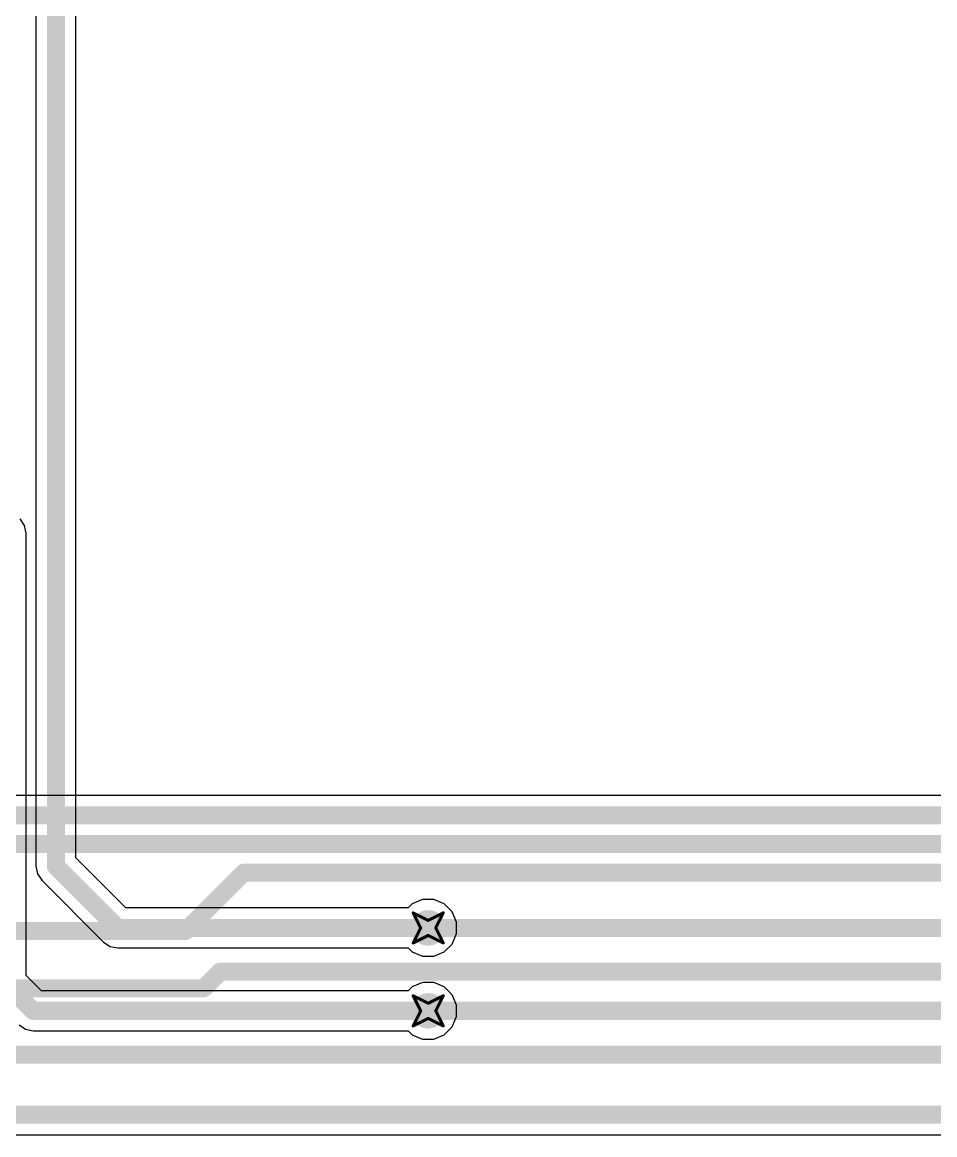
# Model space of a CAD drawing. Header units: inches. Extents: x -11 to 1110, y -7 to 455.
# Drawn here: x 186.86 to 202.23, y 42.72 to 61.46 of the extents above; entities that cross this region are included whole.
import ezdxf

# ---------------------------------------------------------------- set-up
doc = ezdxf.new("R2010")
doc.units = ezdxf.units.IN
for name, color, linetype in [('Bottom Layer', 5, 'Continuous'), ('Drill Drawing', 1, 'Continuous'), ('Top Layer', 1, 'Continuous'), ('Via Holes', 16, 'Continuous')]:
    doc.layers.add(name, color=color, linetype=linetype)

msp = doc.modelspace()

# ---------------------------------------------------------------- hatches: boundary and pattern name
at = {"layer": 'Bottom Layer'}
h = msp.add_hatch(color=5, dxfattribs=at)
edge = h.paths.add_edge_path()
edge.add_arc((193.7, 46.203), 0.3, 0, 360)
h = msp.add_hatch(color=5, dxfattribs=at)
edge = h.paths.add_edge_path()
edge.add_arc((193.7, 44.806), 0.3, 0, 360)
at = {"layer": 'Top Layer'}
h = msp.add_hatch(color=1, dxfattribs=at)
edge = h.paths.add_edge_path()
edge.add_arc((193.7, 46.203), 0.3, 0, 360)
h = msp.add_hatch(color=1, dxfattribs=at)
edge = h.paths.add_edge_path()
edge.add_arc((193.7, 44.806), 0.3, 0, 360)
at = {"layer": 'Via Holes'}
h = msp.add_hatch(color=7, dxfattribs=at)
edge = h.paths.add_edge_path()
edge.add_arc((193.7, 46.203), 0.15, 0, 360)
h = msp.add_hatch(color=7, dxfattribs=at)
edge = h.paths.add_edge_path()
edge.add_arc((193.7, 44.806), 0.15, 0, 360)

# ---------------------------------------------------------------- linework, layer by layer
at = {"layer": 'Bottom Layer'}
for p, q in [((187.763, 47.383), (187.763, 150.241)), ((187.09, 150.102), (187.09, 47.244)), ((186.899, 52.986), (186.826, 53.095)), ((186.925, 52.857), (186.899, 52.986)), ((186.925, 45.402), (186.925, 52.857)), ((187.09, 47.244), (187.116, 47.115)), ((188.607, 46.539), (187.763, 47.383)), ((187.116, 47.115), (187.189, 47.006)), ((187.189, 47.006), (188.23, 45.965)), ((193.605, 46.68), (193.43, 46.608)), ((193.795, 46.68), (193.605, 46.68)), ((193.971, 46.608), (193.795, 46.68)), ((193.361, 46.539), (188.607, 46.539)), ((193.43, 46.608), (193.361, 46.539)), ((194.105, 46.473), (193.971, 46.608)), ((194.178, 46.298), (194.105, 46.473)), ((194.178, 46.108), (194.178, 46.298)), ((188.23, 45.965), (188.339, 45.892)), ((193.971, 45.798), (194.105, 45.932)), ((194.105, 45.932), (194.178, 46.108)), ((188.339, 45.892), (188.468, 45.866)), ((188.468, 45.866), (193.361, 45.866)), ((193.361, 45.866), (193.43, 45.798)), ((193.43, 45.798), (193.605, 45.725)), ((193.795, 45.725), (193.971, 45.798)), ((193.605, 45.725), (193.795, 45.725)), ((187.185, 45.142), (186.925, 45.402)), ((193.43, 45.211), (193.361, 45.142)), ((193.605, 45.283), (193.43, 45.211)), ((193.795, 45.283), (193.605, 45.283)), ((193.971, 45.211), (193.795, 45.283)), ((194.105, 45.076), (193.971, 45.211)), ((193.361, 45.142), (187.185, 45.142)), ((194.178, 44.901), (194.105, 45.076)), ((194.178, 44.711), (194.178, 44.901)), ((194.105, 44.535), (194.178, 44.711)), ((186.808, 44.568), (186.917, 44.495)), ((186.917, 44.495), (187.046, 44.469)), ((187.046, 44.469), (193.361, 44.469)), ((193.361, 44.469), (193.43, 44.401)), ((193.971, 44.401), (194.105, 44.535)), ((193.43, 44.401), (193.605, 44.328)), ((193.605, 44.328), (193.795, 44.328)), ((193.795, 44.328), (193.971, 44.401))]:
    msp.add_line(p, q, dxfattribs=at)
for points in [[(187.427, 47.244, 0.305, 0.305, 0), (187.427, 150.241, 0.305, 0.305, 0)], [(187.427, 47.244, 0.305, 0.305, 0), (188.468, 46.203, 0.305, 0.305, 0)], [(188.468, 46.203, 0.305, 0.305, 0), (193.7, 46.203, 0.305, 0.305, 0)], [(186.588, 45.263, 0.305, 0.305, 0), (187.046, 44.806, 0.305, 0.305, 0)], [(187.046, 44.806, 0.305, 0.305, 0), (193.7, 44.806, 0.305, 0.305, 0)]]:
    msp.add_lwpolyline(points, format="xyseb", dxfattribs=at)
for points in [[(187.35, 47.244, 0.152, 0.152, 1), (187.503, 47.244, 0.152, 0.152, 1)], [(187.35, 47.244, 0.152, 0.152, 1), (187.503, 47.244, 0.152, 0.152, 1)], [(188.392, 46.203, 0.152, 0.152, 1), (188.544, 46.203, 0.152, 0.152, 1)], [(188.392, 46.203, 0.152, 0.152, 1), (188.544, 46.203, 0.152, 0.152, 1)], [(193.624, 46.203, 0.152, 0.152, 1), (193.777, 46.203, 0.152, 0.152, 1)], [(186.969, 44.806, 0.152, 0.152, 1), (187.122, 44.806, 0.152, 0.152, 1)], [(186.969, 44.806, 0.152, 0.152, 1), (187.122, 44.806, 0.152, 0.152, 1)], [(193.624, 44.806, 0.152, 0.152, 1), (193.777, 44.806, 0.152, 0.152, 1)]]:
    msp.add_lwpolyline(points, format="xyseb", close=True, dxfattribs=at)
at = {"layer": 'Drill Drawing'}
for points in [[(193.446, 46.457, 0.0508, 0.0508, 0), (193.7, 46.33, 0.0508, 0.0508, 0)], [(193.446, 46.457, 0.0508, 0.0508, 0), (193.573, 46.203, 0.0508, 0.0508, 0)], [(193.7, 46.33, 0.0508, 0.0508, 0), (193.954, 46.457, 0.0508, 0.0508, 0)], [(193.827, 46.203, 0.0508, 0.0508, 0), (193.954, 46.457, 0.0508, 0.0508, 0)], [(193.446, 45.949, 0.0508, 0.0508, 0), (193.573, 46.203, 0.0508, 0.0508, 0)], [(193.827, 46.203, 0.0508, 0.0508, 0), (193.954, 45.949, 0.0508, 0.0508, 0)], [(193.446, 45.949, 0.0508, 0.0508, 0), (193.7, 46.076, 0.0508, 0.0508, 0)], [(193.7, 46.076, 0.0508, 0.0508, 0), (193.954, 45.949, 0.0508, 0.0508, 0)], [(193.446, 45.06, 0.0508, 0.0508, 0), (193.7, 44.933, 0.0508, 0.0508, 0)], [(193.446, 45.06, 0.0508, 0.0508, 0), (193.573, 44.806, 0.0508, 0.0508, 0)], [(193.7, 44.933, 0.0508, 0.0508, 0), (193.954, 45.06, 0.0508, 0.0508, 0)], [(193.827, 44.806, 0.0508, 0.0508, 0), (193.954, 45.06, 0.0508, 0.0508, 0)], [(193.446, 44.552, 0.0508, 0.0508, 0), (193.573, 44.806, 0.0508, 0.0508, 0)], [(193.827, 44.806, 0.0508, 0.0508, 0), (193.954, 44.552, 0.0508, 0.0508, 0)], [(193.446, 44.552, 0.0508, 0.0508, 0), (193.7, 44.679, 0.0508, 0.0508, 0)], [(193.7, 44.679, 0.0508, 0.0508, 0), (193.954, 44.552, 0.0508, 0.0508, 0)]]:
    msp.add_lwpolyline(points, format="xyseb", dxfattribs=at)
for points in [[(193.434, 46.457, 0.0254, 0.0254, 1), (193.459, 46.457, 0.0254, 0.0254, 1)], [(193.434, 46.457, 0.0254, 0.0254, 1), (193.459, 46.457, 0.0254, 0.0254, 1)], [(193.688, 46.33, 0.0254, 0.0254, 1), (193.713, 46.33, 0.0254, 0.0254, 1)], [(193.688, 46.33, 0.0254, 0.0254, 1), (193.713, 46.33, 0.0254, 0.0254, 1)], [(193.942, 46.457, 0.0254, 0.0254, 1), (193.967, 46.457, 0.0254, 0.0254, 1)], [(193.942, 46.457, 0.0254, 0.0254, 1), (193.967, 46.457, 0.0254, 0.0254, 1)], [(193.561, 46.203, 0.0254, 0.0254, 1), (193.586, 46.203, 0.0254, 0.0254, 1)], [(193.561, 46.203, 0.0254, 0.0254, 1), (193.586, 46.203, 0.0254, 0.0254, 1)], [(193.815, 46.203, 0.0254, 0.0254, 1), (193.84, 46.203, 0.0254, 0.0254, 1)], [(193.815, 46.203, 0.0254, 0.0254, 1), (193.84, 46.203, 0.0254, 0.0254, 1)], [(193.434, 45.949, 0.0254, 0.0254, 1), (193.459, 45.949, 0.0254, 0.0254, 1)], [(193.434, 45.949, 0.0254, 0.0254, 1), (193.459, 45.949, 0.0254, 0.0254, 1)], [(193.688, 46.076, 0.0254, 0.0254, 1), (193.713, 46.076, 0.0254, 0.0254, 1)], [(193.688, 46.076, 0.0254, 0.0254, 1), (193.713, 46.076, 0.0254, 0.0254, 1)], [(193.942, 45.949, 0.0254, 0.0254, 1), (193.967, 45.949, 0.0254, 0.0254, 1)], [(193.942, 45.949, 0.0254, 0.0254, 1), (193.967, 45.949, 0.0254, 0.0254, 1)], [(193.434, 45.06, 0.0254, 0.0254, 1), (193.459, 45.06, 0.0254, 0.0254, 1)], [(193.434, 45.06, 0.0254, 0.0254, 1), (193.459, 45.06, 0.0254, 0.0254, 1)], [(193.942, 45.06, 0.0254, 0.0254, 1), (193.967, 45.06, 0.0254, 0.0254, 1)], [(193.942, 45.06, 0.0254, 0.0254, 1), (193.967, 45.06, 0.0254, 0.0254, 1)], [(193.561, 44.806, 0.0254, 0.0254, 1), (193.586, 44.806, 0.0254, 0.0254, 1)], [(193.561, 44.806, 0.0254, 0.0254, 1), (193.586, 44.806, 0.0254, 0.0254, 1)], [(193.688, 44.933, 0.0254, 0.0254, 1), (193.713, 44.933, 0.0254, 0.0254, 1)], [(193.688, 44.933, 0.0254, 0.0254, 1), (193.713, 44.933, 0.0254, 0.0254, 1)], [(193.815, 44.806, 0.0254, 0.0254, 1), (193.84, 44.806, 0.0254, 0.0254, 1)], [(193.815, 44.806, 0.0254, 0.0254, 1), (193.84, 44.806, 0.0254, 0.0254, 1)], [(193.688, 44.679, 0.0254, 0.0254, 1), (193.713, 44.679, 0.0254, 0.0254, 1)], [(193.688, 44.679, 0.0254, 0.0254, 1), (193.713, 44.679, 0.0254, 0.0254, 1)], [(193.434, 44.552, 0.0254, 0.0254, 1), (193.459, 44.552, 0.0254, 0.0254, 1)], [(193.434, 44.552, 0.0254, 0.0254, 1), (193.459, 44.552, 0.0254, 0.0254, 1)], [(193.942, 44.552, 0.0254, 0.0254, 1), (193.967, 44.552, 0.0254, 0.0254, 1)], [(193.942, 44.552, 0.0254, 0.0254, 1), (193.967, 44.552, 0.0254, 0.0254, 1)]]:
    msp.add_lwpolyline(points, format="xyseb", close=True, dxfattribs=at)
at = {"layer": 'Top Layer'}
for p, q in [((681.668, 48.436), (180.393, 48.436)), ((181.924, 42.718), (670.469, 42.718))]:
    msp.add_line(p, q, dxfattribs=at)
for points in [[(180.393, 48.1, 0.305, 0.305, 0), (681.668, 48.1, 0.305, 0.305, 0)], [(180.736, 47.617, 0.305, 0.305, 0), (681.058, 47.617, 0.305, 0.305, 0)], [(189.611, 46.152, 0.305, 0.305, 0), (190.593, 47.134, 0.305, 0.305, 0)], [(190.593, 47.134, 0.305, 0.305, 0), (671.584, 47.134, 0.305, 0.305, 0)], [(183.794, 46.152, 0.305, 0.305, 0), (189.611, 46.152, 0.305, 0.305, 0)], [(193.7, 46.203, 0.305, 0.305, 0), (671.449, 46.203, 0.305, 0.305, 0)], [(189.916, 45.187, 0.305, 0.305, 0), (190.195, 45.466, 0.305, 0.305, 0)], [(190.195, 45.466, 0.305, 0.305, 0), (671.119, 45.466, 0.305, 0.305, 0)], [(183.794, 45.187, 0.305, 0.305, 0), (189.916, 45.187, 0.305, 0.305, 0)], [(193.7, 44.806, 0.305, 0.305, 0), (670.789, 44.806, 0.305, 0.305, 0)], [(183.794, 44.069, 0.305, 0.305, 0), (670.535, 44.069, 0.305, 0.305, 0)], [(181.585, 43.055, 0.305, 0.305, 0), (670.609, 43.055, 0.305, 0.305, 0)]]:
    msp.add_lwpolyline(points, format="xyseb", dxfattribs=at)
for points in [[(190.517, 47.134, 0.152, 0.152, 1), (190.67, 47.134, 0.152, 0.152, 1)], [(190.517, 47.134, 0.152, 0.152, 1), (190.67, 47.134, 0.152, 0.152, 1)], [(189.535, 46.152, 0.152, 0.152, 1), (189.687, 46.152, 0.152, 0.152, 1)], [(189.535, 46.152, 0.152, 0.152, 1), (189.687, 46.152, 0.152, 0.152, 1)], [(193.624, 46.203, 0.152, 0.152, 1), (193.777, 46.203, 0.152, 0.152, 1)], [(190.119, 45.466, 0.152, 0.152, 1), (190.271, 45.466, 0.152, 0.152, 1)], [(190.119, 45.466, 0.152, 0.152, 1), (190.271, 45.466, 0.152, 0.152, 1)], [(189.84, 45.187, 0.152, 0.152, 1), (189.992, 45.187, 0.152, 0.152, 1)], [(189.84, 45.187, 0.152, 0.152, 1), (189.992, 45.187, 0.152, 0.152, 1)], [(193.624, 44.806, 0.152, 0.152, 1), (193.777, 44.806, 0.152, 0.152, 1)]]:
    msp.add_lwpolyline(points, format="xyseb", close=True, dxfattribs=at)

doc.saveas('drawing.dxf')
